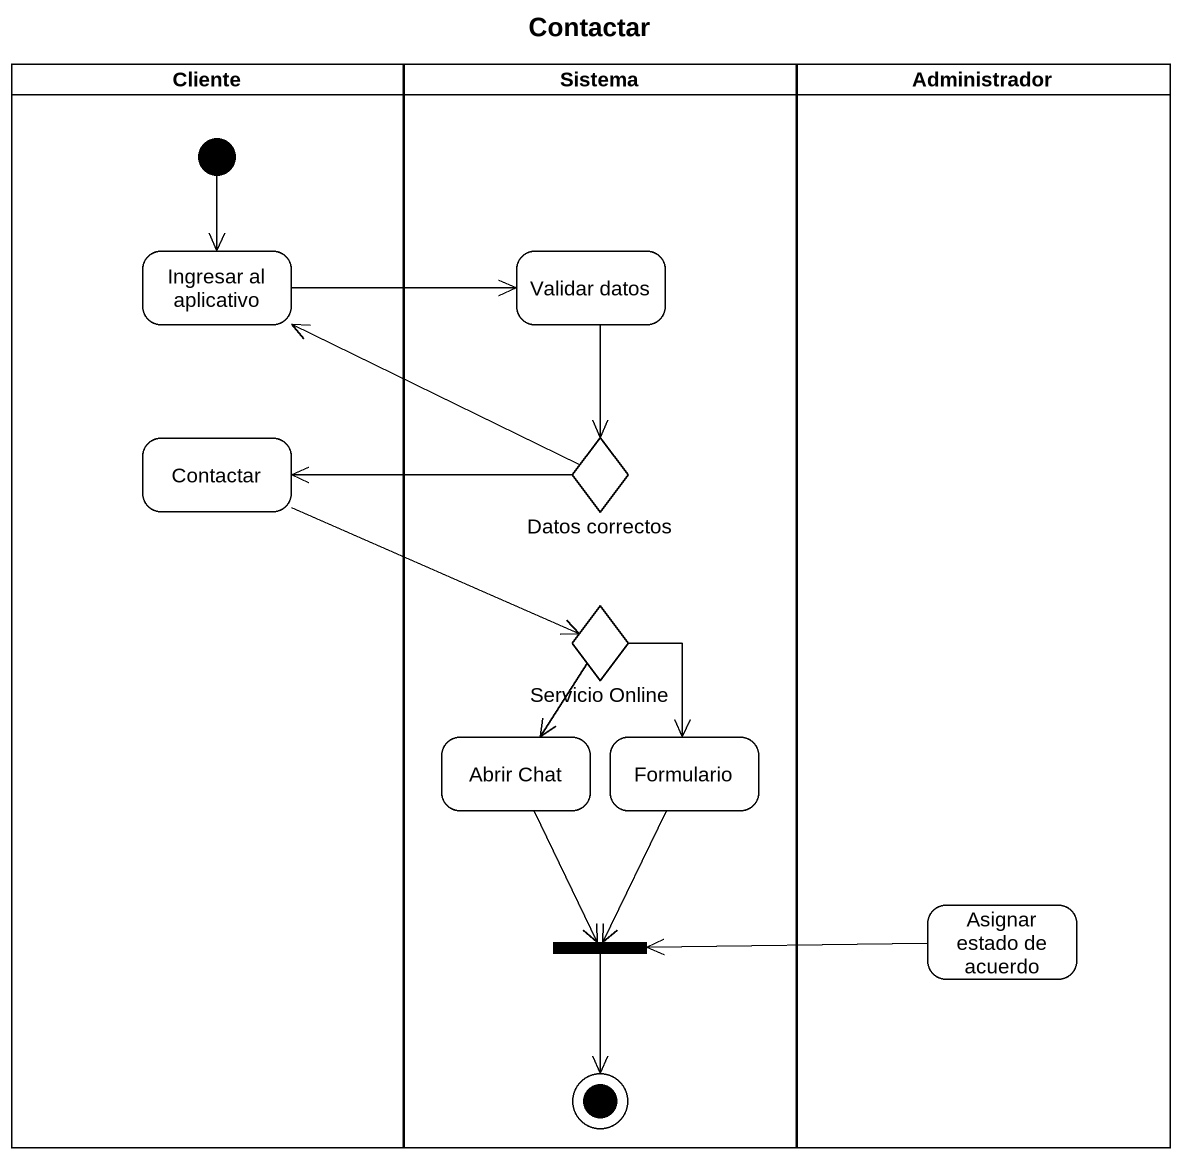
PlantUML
@startuml
title Contactar
hide empty description
state Cliente <<partition>> {
  state "Ingresar al aplicativo" as Ingresar_al_aplicativo
  state Contactar
  [*] --> Ingresar_al_aplicativo
}
state Sistema <<partition>> {
  state "Validar datos" as Validar_datos
  state "Datos correctos" as Datos_correctos <<choice>>
  state "Servicio Online" as Servicio_Online <<choice>>
  state "Abrir Chat" as Abrir_Chat
  state Formulario
  state fork1 <<join>>
  fork1 --> [*]
}
state Administrador <<partition>> {
  state "Asignar estado de acuerdo" as Asignar_estado_de_acuerdo
}
Ingresar_al_aplicativo -right-> Validar_datos
Validar_datos --> Datos_correctos
Contactar -right-> Servicio_Online
Datos_correctos -left-> Ingresar_al_aplicativo
Datos_correctos -left-> Contactar
Servicio_Online --> Abrir_Chat
Servicio_Online --> Formulario
Abrir_Chat --> fork1
Formulario --> fork1
Asignar_estado_de_acuerdo -left-> fork1
@enduml
